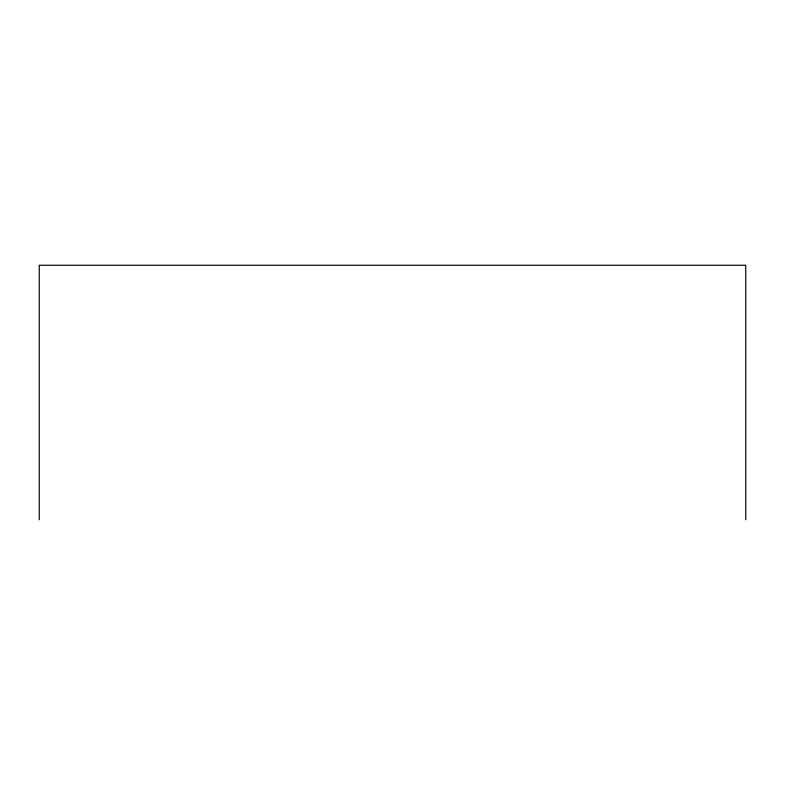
<?xml version="1.0" encoding="UTF-8"?>
<svg xmlns="http://www.w3.org/2000/svg" width="785" height="785" viewBox="0 0 785 785"><rect width="100%" height="100%" fill="white"/><g stroke="black" fill="none" stroke-linecap="round" stroke-linejoin="round"><path stroke-width="1.18" d="M745.75 519.748L745.75 265.251L39.25 265.251L39.25 519.748"/></g></svg>
